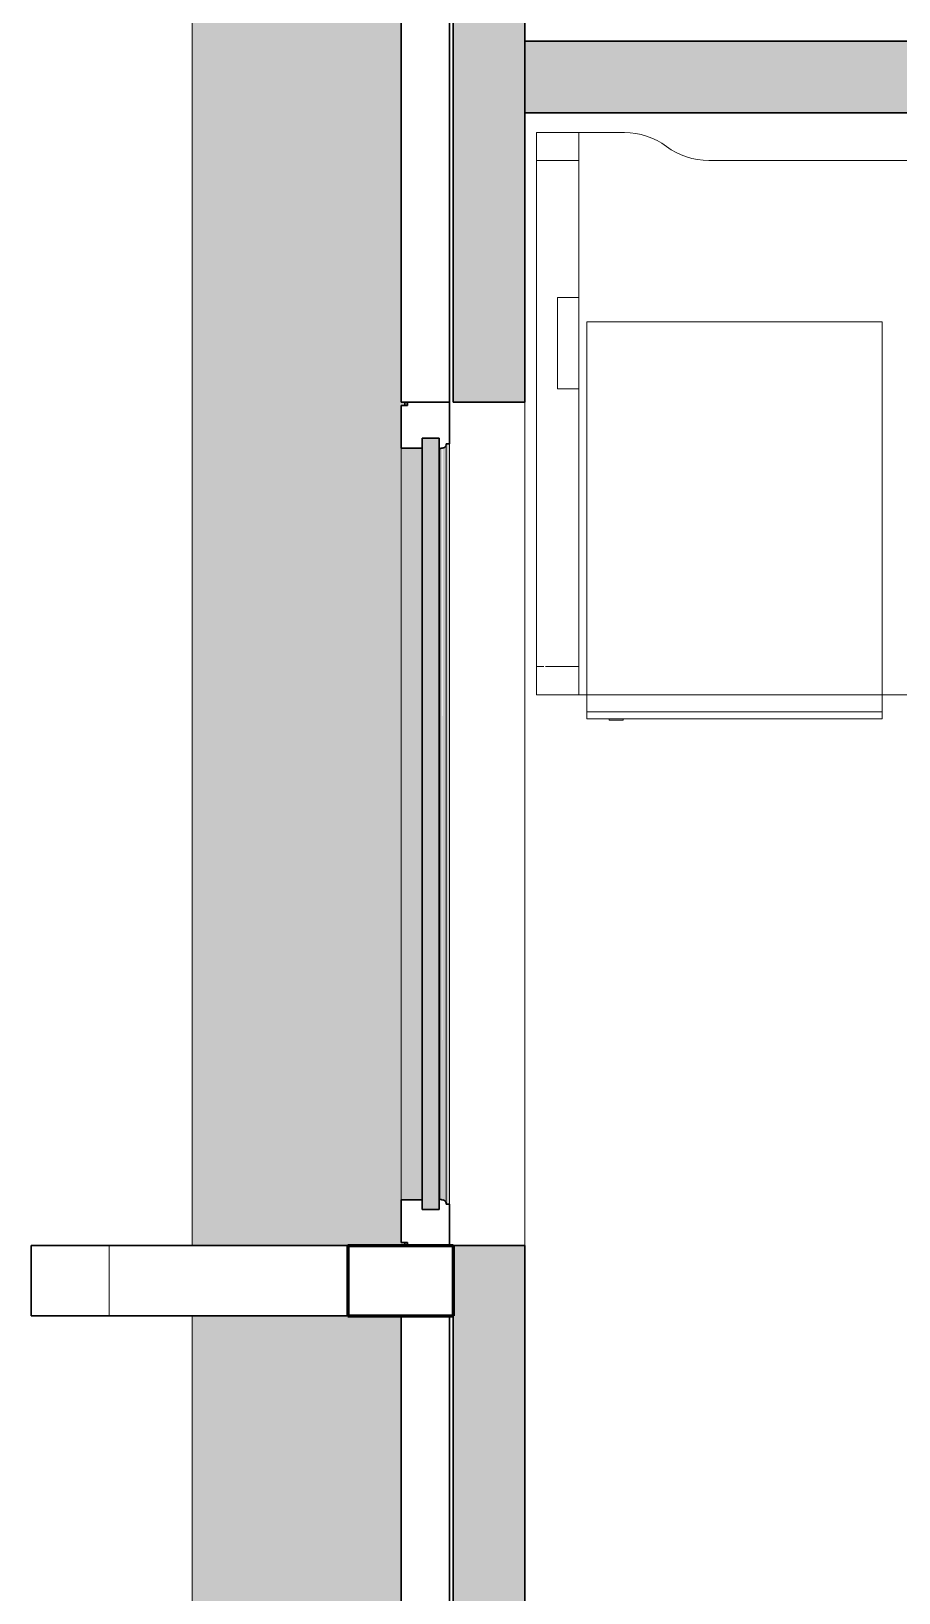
# Model space of a CAD drawing. Header units: millimetres. Extents: x 155927 to 317870, y -36033 to 97293.
# Drawn here: x 156161 to 157394, y 18450 to 20672 of the extents above; entities that cross this region are included whole.
import ezdxf

# ---------------------------------------------------------------- set-up
doc = ezdxf.new("R2010")
doc.units = ezdxf.units.MM
doc.header["$MEASUREMENT"] = 0
for name, color, linetype, lineweight in [('A-GLAZ', 7, 'CONTINUOUS', 9), ('A-WALL-PATT', 7, 'CONTINUOUS', 9), ('I-FURN', 8, 'CONTINUOUS', 9), ('I-WALL', 7, 'CONTINUOUS', 9), ('S-COLS-SYMB', 7, 'CONTINUOUS', 70)]:
    doc.layers.add(name, color=color, linetype=linetype, lineweight=lineweight)

msp = doc.modelspace()

# ---------------------------------------------------------------- hatches: boundary and pattern name
at = {"layer": 'A-GLAZ'}
h = msp.add_hatch(color=256, dxfattribs=at)
h.paths.add_polyline_path([(156404.8, 16190.6), (156404.8, 16290.6), (156691.5, 16290.6), (156691.5, 16294.9), (156686.8, 16294.9), (156686.8, 17486.3), (156691.5, 17486.3), (156691.5, 17490.6), (156686.8, 17490.6), (156686.8, 18843.6), (156389.5, 18843.6), (156389.5, 16190.6)], flags=0)
h.paths.add_polyline_path([(156389.5, 18943.6), (156691.5, 18943.6), (156691.5, 18947.9), (156686.8, 18947.9), (156686.8, 20139.3), (156691.5, 20139.3), (156691.5, 20143.6), (156686.8, 20143.6), (156686.8, 21496.6), (156389.5, 21496.6), (156389.5, 20229.9)], flags=0)
h.paths.add_polyline_path([(156389.5, 21596.6), (156691.5, 21596.6), (156691.5, 21600.9), (156686.8, 21600.9), (156686.8, 22792.3), (156691.5, 22792.3), (156691.5, 22796.6), (156686.8, 22796.6), (156686.8, 24149.6), (156389.5, 24149.6), (156389.5, 21965.2)], flags=0)
h.paths.add_polyline_path([(156389.5, 24249.6), (156691.5, 24249.6), (156691.5, 24253.9), (156686.8, 24253.9), (156686.8, 25445.3), (156691.5, 25445.3), (156691.5, 25449.6), (156404.8, 25449.6), (156404.8, 25549.6), (156389.5, 25549.6), (156389.5, 25435.9)], flags=0)
h = msp.add_hatch(color=256, dxfattribs=at)
h.paths.add_polyline_path([(156693.6, 16290.6), (156693.6, 16294.9), (156691.5, 16294.9), (156691.5, 16290.6)], flags=0)
h.paths.add_polyline_path([(156693.6, 17486.3), (156693.6, 17490.6), (156691.5, 17490.6), (156691.5, 17486.3)], flags=0)
h.paths.add_polyline_path([(156691.5, 18943.6), (156693.6, 18943.6), (156693.6, 18947.9), (156691.5, 18947.9)], flags=0)
h.paths.add_polyline_path([(156691.5, 20139.3), (156693.6, 20139.3), (156693.6, 20143.6), (156691.5, 20143.6)], flags=0)
h.paths.add_polyline_path([(156693.6, 21596.6), (156693.6, 21600.9), (156691.5, 21600.9), (156691.5, 21596.6)], flags=0)
h.paths.add_polyline_path([(156693.6, 22792.3), (156693.6, 22796.6), (156691.5, 22796.6), (156691.5, 22792.3)], flags=0)
h.paths.add_polyline_path([(156691.5, 24249.6), (156693.6, 24249.6), (156693.6, 24253.9), (156691.5, 24253.9)], flags=0)
h.paths.add_polyline_path([(156691.5, 25445.3), (156693.6, 25445.3), (156693.6, 25449.6), (156691.5, 25449.6)], flags=0)
h = msp.add_hatch(color=256, dxfattribs=at)
h.paths.add_polyline_path([(156389.4, 16190.6), (156389.5, 16190.6), (156389.4, 16759.3)], flags=0)
h.paths.add_polyline_path([(156389.4, 18943.6), (156389.5, 18943.6), (156389.4, 20229.9)], flags=0)
h.paths.add_polyline_path([(156389.4, 21596.6), (156389.5, 21596.6), (156389.4, 21965.2)], flags=0)
h.paths.add_polyline_path([(156389.4, 24249.6), (156389.5, 24249.6), (156389.4, 25435.9)], flags=0)
h = msp.add_hatch(color=256, dxfattribs=at)
h.paths.add_polyline_path([(156750.7, 16349.8), (156750.2, 16352.7), (156750.2, 16351)], flags=0)
h.paths.add_polyline_path([(156749, 17427), (156750.7, 17429.9), (156749.6, 17428.5), (156749.1, 17427.4)], flags=0)
h.paths.add_polyline_path([(156750.7, 19002.8), (156750.2, 19005.7), (156750.2, 19004)], flags=0)
h.paths.add_polyline_path([(156749, 20080), (156750.7, 20082.9), (156749.6, 20081.5), (156749.1, 20080.4)], flags=0)
h.paths.add_polyline_path([(156750.7, 21655.8), (156750.2, 21658.7), (156750.2, 21657)], flags=0)
h.paths.add_polyline_path([(156749, 22733), (156750.7, 22735.9), (156749.6, 22734.5), (156749.1, 22733.4)], flags=0)
h.paths.add_polyline_path([(156750.7, 24308.8), (156750.2, 24311.7), (156750.2, 24310)], flags=0)
h.paths.add_polyline_path([(156749, 25386), (156750.7, 25388.9), (156749.6, 25387.5), (156749.1, 25386.4)], flags=0)
for points in [[(156740.7, 18994.8), (156740.7, 20092.4), (156716.8, 20092.4), (156716.8, 18994.8)], [(156716.8, 19008.8), (156716.8, 20078.4), (156686.8, 20078.4), (156686.8, 19008.8)], [(156745.8, 19008.6), (156744.7, 20078.4), (156741.8, 20077.2), (156741.8, 19010), (156744.7, 19008.8)], [(156750.7, 19004.4), (156750.2, 20081.5), (156747.1, 20078.9), (156745.8, 20078.2), (156745.8, 19008.6), (156749.5, 19006.8), (156750.2, 19005.7)], [(156750.7, 19002.8), (156755.7, 19002.8), (156755.7, 20084.4), (156750.7, 20084.4), (156750.7, 19004.4)]]:
    msp.add_hatch(color=256, dxfattribs=at).paths.add_polyline_path(points, flags=0)
at = {"layer": 'A-WALL-PATT'}
for points in [[(156862.8, 20245.6), (156862.8, 21494.6), (156760.8, 21494.6), (156760.8, 20245.6)], [(161148.8, 20555.6), (161148.8, 20657.6), (160937.7, 20657.6), (160937.7, 20620.5), (158537.7, 20620.5), (158537.7, 20657.6), (156862.8, 20657.6), (156862.8, 20555.6), (160985.4, 20555.6)], [(156760.8, 20143.6), (156862.8, 20143.6), (156862.8, 20245.6), (156760.8, 20245.6), (156760.8, 20229.9)], [(156862.8, 18841.6), (156862.8, 18943.6), (156760.8, 18943.6), (156760.8, 18841.6)], [(156862.8, 17592.6), (156862.8, 18841.6), (156760.8, 18841.6), (156760.8, 17592.6), (156775.3, 17592.6)]]:
    msp.add_hatch(color=256, dxfattribs=at).paths.add_polyline_path(points, flags=0)

# ---------------------------------------------------------------- linework, layer by layer
at = {"layer": 'A-GLAZ'}
for p, q in [((156389.4, 21496.6), (156389.4, 18943.6)), ((156389.5, 21496.6), (156389.5, 18943.6)), ((156691.5, 20143.6), (156691.5, 20139.3)), ((156693.6, 20143.6), (156693.6, 20139.3)), ((156686.8, 20078.4), (156686.8, 19008.8)), ((156741.8, 20077.2), (156741.8, 19010)), ((156750.7, 20084.4), (156750.7, 20082.9)), ((156750.7, 20082.9), (156750.7, 19004.4)), ((156755.7, 19002.8), (156755.7, 20084.4)), ((156750.7, 19004.4), (156750.7, 19002.8)), ((156691.5, 18947.9), (156691.5, 18943.6)), ((156693.6, 18947.9), (156693.6, 18943.6)), ((156389.4, 18843.6), (156389.4, 16190.6)), ((156389.5, 18843.6), (156389.5, 16190.6))]:
    msp.add_line(p, q, dxfattribs=at)
at = {"layer": 'A-GLAZ', "lineweight": 30}
for p, q in [((156686.8, 21496.6), (156686.8, 20143.6)), ((156755.7, 20143.6), (156755.7, 21496.6)), ((156686.8, 20143.6), (156755.7, 20143.6)), ((156695.8, 20139.3), (156686.8, 20139.3)), ((156686.8, 20139.3), (156686.8, 20078.4)), ((156755.7, 20143.6), (156695.8, 20143.6)), ((156695.8, 20143.6), (156695.8, 20139.3)), ((156755.7, 20084.4), (156755.7, 20143.6)), ((156740.7, 20092.4), (156716.8, 20092.4)), ((156716.8, 20092.4), (156716.8, 18994.8)), ((156716.8, 20078.4), (156716.8, 20092.4)), ((156716.8, 20092.4), (156740.7, 20092.4)), ((156740.7, 18994.8), (156740.7, 20092.4)), ((156740.7, 20092.4), (156740.7, 20077.2)), ((156686.8, 20078.4), (156716.8, 20078.4)), ((156740.7, 20077.2), (156741.8, 20077.2)), ((156750.7, 20084.4), (156755.7, 20084.4)), ((156750.7, 20082.9), (156750.7, 20084.4)), ((156716.8, 19008.8), (156686.8, 19008.8)), ((156686.8, 19008.8), (156686.8, 18947.9)), ((156716.8, 18994.8), (156716.8, 19008.8)), ((156741.8, 19010), (156740.7, 19010)), ((156740.7, 19010), (156740.7, 18994.8)), ((156750.7, 19002.8), (156750.7, 19004.4)), ((156755.7, 19002.8), (156750.7, 19002.8)), ((156755.7, 18943.6), (156755.7, 19002.8)), ((156716.8, 18994.8), (156740.7, 18994.8)), ((156740.7, 18994.8), (156716.8, 18994.8)), ((156160.8, 18943.6), (156160.8, 18843.6)), ((156760.8, 18943.6), (156160.8, 18943.6)), ((156686.8, 18947.9), (156695.8, 18947.9)), ((156695.8, 18947.9), (156695.8, 18943.6)), ((156695.8, 18943.6), (156755.7, 18943.6)), ((156160.8, 18843.6), (156760.8, 18843.6)), ((156686.8, 18843.6), (156686.8, 17490.6)), ((156755.7, 18843.6), (156686.8, 18843.6)), ((156755.7, 17490.6), (156755.7, 18843.6))]:
    msp.add_line(p, q, dxfattribs=at)
at = {"layer": 'A-GLAZ', "linetype": 'Continuous'}
msp.add_line((156271.8, 18843.6), (156271.8, 18943.6), dxfattribs=at)
at = {"layer": 'A-GLAZ', "lineweight": 30}
for centre, radius, start, end in [((156746.2, 20071.2), 7.4, 93.4261, 126.5739), ((156745.5, 20084), 5.36, 273.4261, 348.0476), ((156746.2, 19016), 7.4, 233.4261, 266.5739), ((156745.5, 19003.3), 5.36, 11.9524, 86.5739)]:
    msp.add_arc(centre, radius, start, end, dxfattribs=at)
at = {"layer": 'A-GLAZ'}
for points in [[(156741.8, 20077.2), (156742.2, 20077.5), (156742.6, 20077.7), (156743, 20077.9)], [(156743, 19009.3), (156742.6, 19009.5), (156742.2, 19009.8), (156741.8, 19010)]]:
    msp.add_open_spline(points, degree=3, dxfattribs=at)
for points, knots in [([(156745.8, 20078.6), (156746.2, 20078.7), (156746.9, 20078.8), (156747.8, 20079.1), (156748.2, 20079.4), (156748.4, 20079.5)], [-1, -1, -1, -1, -0.8, -0.7, -0.6, -0.6, -0.6, -0.6]), ([(156749.5, 20080.4), (156749.6, 20080.6), (156749.9, 20080.9), (156750.4, 20081.7), (156750.6, 20082.4), (156750.7, 20082.9)], [-0.4, -0.4, -0.4, -0.4, -0.3, -0.2, 0, 0, 0, 0]), ([(156748.4, 19007.7), (156748.2, 19007.9), (156747.8, 19008.1), (156746.9, 19008.4), (156746.2, 19008.6), (156745.8, 19008.6)], [0.6, 0.6, 0.6, 0.6, 0.7, 0.8, 1, 1, 1, 1]), ([(156750.7, 19004.4), (156750.6, 19004.8), (156750.4, 19005.5), (156749.9, 19006.3), (156749.6, 19006.7), (156749.5, 19006.8)], [0, 0, 0, 0, 0.2, 0.3, 0.4, 0.4, 0.4, 0.4])]:
    msp.add_open_spline(points, degree=3, knots=knots, dxfattribs=at)
at = {"layer": 'I-FURN'}
for p, q in [((156879.2, 20527.6), (156879.2, 20487.6)), ((156879.2, 19727.6), (156879.2, 20527.6)), ((156879.2, 20527.6), (156939.2, 20527.6)), ((156879.2, 20527.6), (156939.2, 20527.6)), ((157004.2, 20527.6), (156879.2, 20527.6)), ((156879.2, 20527.6), (156879.2, 19727.6)), ((156879.2, 19727.6), (156879.2, 20527.6)), ((156879.2, 20527.6), (157004.2, 20527.6)), ((156939.2, 20487.6), (156939.2, 20527.6)), ((156939.2, 20527.6), (156939.2, 20292.6)), ((156879.2, 20487.6), (156879.2, 19767.6)), ((156879.2, 20487.6), (156939.2, 20487.6)), ((156879.2, 20487.6), (156939.2, 20487.6)), ((156939.2, 19767.6), (156939.2, 20487.6)), ((157956.6, 20487.6), (157124.2, 20487.6)), ((157124.2, 20487.6), (157956.6, 20487.6)), ((156909.2, 20162.6), (156909.2, 20292.6)), ((156909.2, 20292.6), (156939.2, 20292.6)), ((156909.2, 20292.6), (156939.2, 20292.6)), ((156909.2, 20292.6), (156909.2, 20162.6)), ((156939.2, 20292.6), (156939.2, 20162.6)), ((157370.8, 20258.3), (156950.8, 20258.3)), ((156950.8, 20258.3), (156950.8, 19727.6)), ((157370.8, 19727.6), (157370.8, 20258.3)), ((156939.2, 20162.6), (156909.2, 20162.6)), ((156909.2, 20162.6), (156939.2, 20162.6)), ((156939.2, 20162.6), (156939.2, 19727.6)), ((156879.2, 19767.6), (156879.2, 19727.6)), ((156879.2, 19767.6), (156889.8, 19767.6)), ((156879.2, 19767.6), (156889.8, 19767.6)), ((156892.1, 19767.6), (156939.2, 19767.6)), ((156892.1, 19767.6), (156939.2, 19767.6)), ((156939.2, 19727.6), (156939.2, 19767.6)), ((156939.2, 19727.6), (156879.2, 19727.6)), ((156879.2, 19727.6), (156939.2, 19727.6)), ((156879.2, 19727.6), (158479.2, 19727.6)), ((158479.2, 19727.6), (156879.2, 19727.6)), ((156950.8, 19727.6), (156950.8, 19703.3)), ((157370.8, 19703.3), (157370.8, 19727.6)), ((156950.8, 19703.3), (156950.8, 19693.3)), ((157370.8, 19703.3), (156950.8, 19703.3)), ((156950.8, 19703.3), (157370.8, 19703.3)), ((156950.8, 19693.3), (157370.8, 19693.3)), ((156982.4, 19693.3), (156982.4, 19691.3)), ((157002.4, 19691.3), (156982.4, 19691.3)), ((156982.4, 19691.3), (157002.4, 19691.3)), ((157002.4, 19691.3), (157002.4, 19693.3)), ((157370.8, 19693.3), (157370.8, 19703.3))]:
    msp.add_line(p, q, dxfattribs=at)
for centre, start, end in [((157004.2, 20427.6), 53.1301, 90), ((157004.2, 20427.6), 53.1301, 90), ((157124.2, 20587.6), 233.1301, 270), ((157124.2, 20587.6), 233.1301, 270)]:
    msp.add_arc(centre, 100, start, end, dxfattribs=at)
at = {"layer": 'I-WALL', "lineweight": 30}
for p, q in [((156760.8, 21494.6), (156760.8, 20245.6)), ((156862.8, 20245.6), (156862.8, 21494.6)), ((158537.7, 20657.6), (156862.8, 20657.6)), ((156862.8, 20657.6), (156862.8, 20555.6)), ((156862.8, 20555.6), (161148.8, 20555.6)), ((156760.8, 20245.6), (156760.8, 20143.6)), ((156862.8, 20143.6), (156862.8, 20245.6)), ((156760.8, 20143.6), (156862.8, 20143.6)), ((156862.8, 18943.6), (156760.8, 18943.6)), ((156760.8, 18943.6), (156760.8, 18841.6)), ((156862.8, 18841.6), (156862.8, 18943.6)), ((156760.8, 18841.6), (156760.8, 17592.6)), ((156862.8, 17592.6), (156862.8, 18841.6))]:
    msp.add_line(p, q, dxfattribs=at)
at = {"layer": 'I-WALL'}
msp.add_line((156862.8, 20143.6), (156862.8, 18943.6), dxfattribs=at)
at = {"layer": 'S-COLS-SYMB', "lineweight": 60}
for p, q in [((156610.8, 18943.6), (156610.8, 18843.6)), ((156610.8, 18943.6), (156760.8, 18943.6)), ((156760.8, 18943.6), (156760.8, 18843.6)), ((156610.8, 18843.6), (156760.8, 18843.6))]:
    msp.add_line(p, q, dxfattribs=at)

doc.saveas('drawing.dxf')
